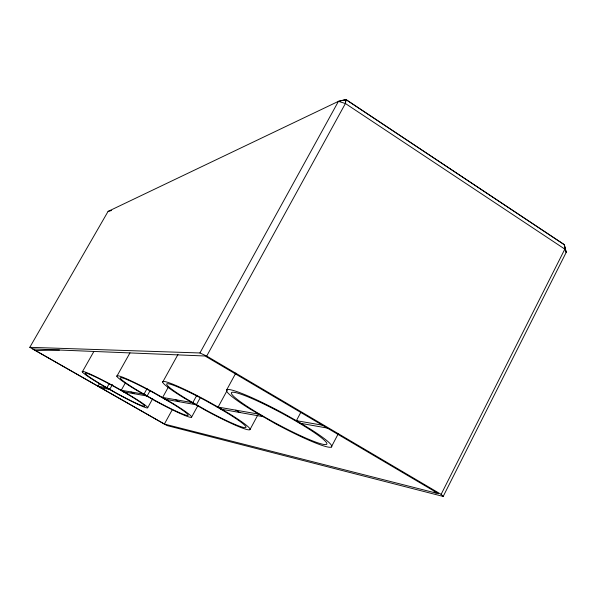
<?xml version="1.0" encoding="UTF-8"?>
<svg xmlns="http://www.w3.org/2000/svg" width="596" height="596" viewBox="0 0 596 596"><rect width="100%" height="100%" fill="white"/><g stroke="black" fill="none" stroke-linecap="round" stroke-linejoin="round"><path stroke-width="0.89" d="M29.8 347.319L199.928 352.974L206.7 356.065L345.404 103.51L345.948 99.562L564.308 244.665L566.2 252.369L443.186 496.438L167.051 425.581L29.8 347.319L108.077 211.401L338.431 101.35L345.948 99.562L564.293 244.688L566.2 252.369L564.837 249.121L564.293 244.688M443.186 496.438L441.122 494.36L564.837 249.121L345.404 103.51L345.948 99.562L338.431 101.35L199.928 352.974M331.309 447.022L338.215 433.843M296.398 420.672L300.757 412.469M249.992 429.567L257.889 414.861M226.525 390.171L235.845 373.029M218.114 407.075L227.434 389.926M196.807 395.327L192.784 402.68L161.665 397.279M200.405 397.443L196.389 404.788L164.988 399.208M191.651 417.036L197.894 405.608M164.377 424.061L438.567 493.712L205.054 355.998L32.624 348.928L164.377 424.061L172.423 409.437M162.626 397.443L168.459 386.878M147.748 407.612L152.71 398.664M162.693 382.096L177.973 354.493M147.108 388.517L143.949 394.202L120.511 390.127M150.259 390.35L147.108 396.027L123.439 391.818M121.241 390.253L125.309 382.975M116.831 376.3L129.988 352.839M112.435 384.517L109.709 389.382L100.776 387.795M99.398 383.802L98.035 386.23L106.907 387.765L109.187 383.712M82.293 371.926L93.721 351.744M344.272 100.359L345.948 99.562M108.077 211.401L111.512 210.544M35.44 350.53L59.466 350.023M216.802 406.852L259.334 414.235L263.626 416.738L220.632 409.102M322.369 425.179L295.728 420.553L300.347 423.272L327.226 428.047M338.431 101.35L345.404 103.51M106.602 387.713L109.433 389.33M130.971 391.945L134.04 393.703M120.981 390.209L123.953 391.915M143.554 394.135L146.75 395.967M175.462 399.67L178.964 401.689M162.283 397.383L165.658 399.327M192.247 402.591L195.913 404.706M235.815 410.152L239.883 412.521M217.652 407.001L221.548 409.266M206.7 356.065L441.122 494.36M433.94 490.985L436.034 493.071M155.027 400.445L138.354 390.924A38.8 3.025 28.9 0 1 121.085 377.64A38.8 3.025 28.9 0 1 153.276 392.593L170.843 402.643A38.8 3.025 28.9 0 1 187.211 415.434A38.8 3.025 28.9 0 1 155.027 400.445M155.116 400.817L136.804 390.365A42.718 3.33 28.9 0 1 117.74 375.718A42.718 3.33 28.9 0 1 153.187 392.175L172.572 403.268A42.718 3.33 28.9 0 1 190.541 417.327A42.718 3.33 28.9 0 1 155.116 400.817M121.755 390.544L112.979 385.657A37.466 2.555 29 0 0 82.792 371.382A37.466 2.555 29 0 0 100.649 384.405L116.868 393.613A37.466 2.555 29 0 0 147.048 407.925A37.466 2.555 29 0 0 130.032 395.364L121.755 390.544M121.122 390.469L113.166 386.037A34.032 2.317 29 0 0 85.749 373.074A34.032 2.317 29 0 0 101.938 384.882L116.697 393.271A34.032 2.317 29 0 0 144.113 406.263A34.032 2.317 29 0 0 128.624 394.835L121.122 390.469M218.799 407.463L207.103 400.914A49.744 4.507 28.7 0 0 164.28 381.485A49.744 4.507 28.7 0 0 184.455 398.232L205.471 410.301A49.744 4.507 28.7 0 0 248.234 429.798A49.744 4.507 28.7 0 0 229.564 413.862L218.799 407.463M217.607 407.306L207.021 401.376A45.177 4.098 28.7 0 0 168.132 383.727A45.177 4.098 28.7 0 0 186.392 398.903L205.545 409.906A45.177 4.098 28.7 0 0 244.382 427.608A45.177 4.098 28.7 0 0 227.359 413.095L217.607 407.306M297.218 421.134L283.197 413.259A59.682 6.444 28.3 0 0 229.348 389.56A59.682 6.444 28.3 0 0 250.104 409.065L274.778 423.361A59.682 6.444 28.3 0 0 328.47 447.134A59.682 6.444 28.3 0 0 309.868 428.785L297.218 421.134M250.357 408.461A54.199 5.856 28.3 0 0 326.489 444.407A54.199 5.856 28.3 0 0 260.31 402.337A54.199 5.856 28.3 0 0 250.357 408.461"/></g></svg>
